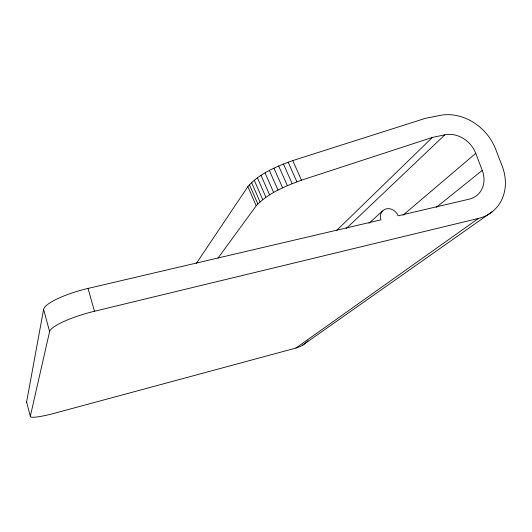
<?xml version="1.0" encoding="UTF-8"?>
<svg xmlns="http://www.w3.org/2000/svg" width="532" height="532" viewBox="0 0 532 532"><rect width="100%" height="100%" fill="white"/><g stroke="black" fill="none" stroke-linecap="round" stroke-linejoin="round"><path stroke-width="0.8" d="M26.72 402.498A26.7 3.791 -15.6 0 1 26.6 402.012L43.611 309.331A41.809 9.569 -15.4 0 1 88.053 288.424L380.912 219.842A9.809 8.559 46 0 1 388.679 208.624C392.909 208.896 396.653 211.876 398.122 215.806L469.051 199.194A26.101 21.992 46.3 0 0 482.258 170.38L475.761 153.356A25.968 21.832 45.2 0 0 444.865 134.815L432.35 137.442L301.498 180.182C285.305 186.167 268.261 192.976 256.218 205.791L217.987 258.133M308.048 340.719A29.519 27.305 49.2 0 1 295.885 348.074L54.756 413.184A26.786 3.411 -15.8 0 1 30.311 416.31L49.602 331.596L43.611 309.331M196.275 263.559L247.865 186.606C259.436 173.365 276.567 166.463 292.74 160.591L425.254 118.39L439.758 115.451A47.215 39.661 45.3 0 1 495.591 149.013L502.122 165.904A47.448 39.953 46.3 0 1 478.494 218.413L295.885 348.074M336.583 230.496L432.35 137.442M346.212 228.574L444.865 134.815M368.935 223.3L382.468 211.031M402.95 215.254L475.761 153.356M436.253 207.354L482.258 170.38M302.522 345.241L492.738 211.344M49.602 331.596A42.015 8.638 -15.6 0 1 94.463 311.253L478.494 218.413M292.74 160.591L301.498 180.182M288.138 162.154L296.889 181.784M283.41 163.969L292.148 183.62M278.648 165.991L287.366 185.648M273.94 168.192L282.632 187.836M269.385 170.513L278.043 190.143M265.056 172.92L273.674 192.518M261.039 175.367L269.618 194.918M257.408 177.808L265.947 197.299M254.23 180.195L262.722 199.62M251.55 182.483L259.995 201.834M249.422 184.631L257.82 203.902M247.865 186.606L256.218 205.791M88.053 288.424L94.463 311.253M26.6 402.012L30.311 416.31"/></g></svg>
